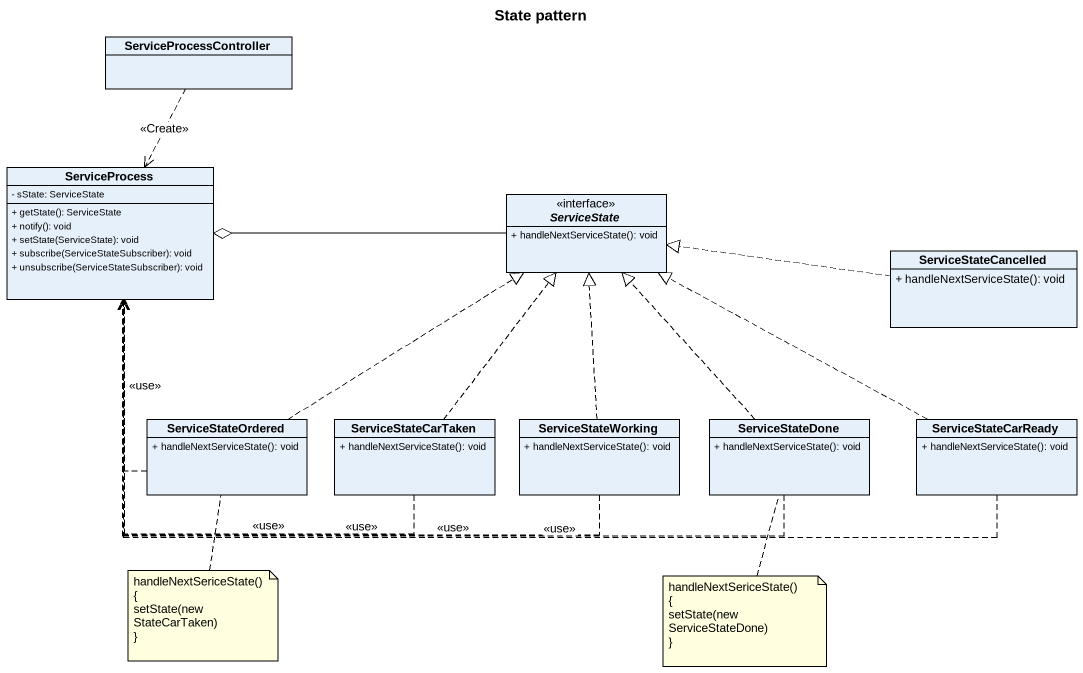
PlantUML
@startuml
title State pattern
hide circle
hide empty members
skinparam classAttributeIconSize 0
class ServiceProcessController
class ServiceProcess {
  - sState: ServiceState
  + getState(): ServiceState
  + notify(): void
  + setState(ServiceState): void
  + subscribe(ServiceStateSubscriber): void
  + unsubscribe(ServiceStateSubscriber): void
}
interface ServiceState {
  + handleNextServiceState(): void
}
class ServiceStateCancelled {
  + handleNextServiceState(): void
}
class ServiceStateOrdered {
  + handleNextServiceState(): void
}
class ServiceStateCarTaken {
  + handleNextServiceState(): void
}
class ServiceStateWorking {
  + handleNextServiceState(): void
}
class ServiceStateDone {
  + handleNextServiceState(): void
}
class ServiceStateCarReady {
  + handleNextServiceState(): void
}
ServiceProcessController ..> ServiceProcess : <<Create>>
ServiceState -left-o ServiceProcess
ServiceStateCancelled .left.|> ServiceState
ServiceStateOrdered .up.> ServiceProcess : <<use>>
ServiceStateOrdered .up.|> ServiceState
ServiceStateCarTaken .up.> ServiceProcess : <<use>>
ServiceStateCarTaken .up.|> ServiceState
ServiceStateWorking .left.> ServiceProcess : <<use>>
ServiceStateWorking .up.|> ServiceState
ServiceStateDone .left.> ServiceProcess : <<use>>
ServiceStateDone .up.|> ServiceState
ServiceStateCarReady .left.> ServiceProcess : <<use>>
ServiceStateCarReady .left.|> ServiceState
note bottom of ServiceStateOrdered
  handleNextSericeState()
  {
  setState(new StateCarTaken)
  ~}
end note
note bottom of ServiceStateDone
  handleNextSericeState()
  {
  setState(new ServiceStateDone)
  ~}
end note
@enduml
